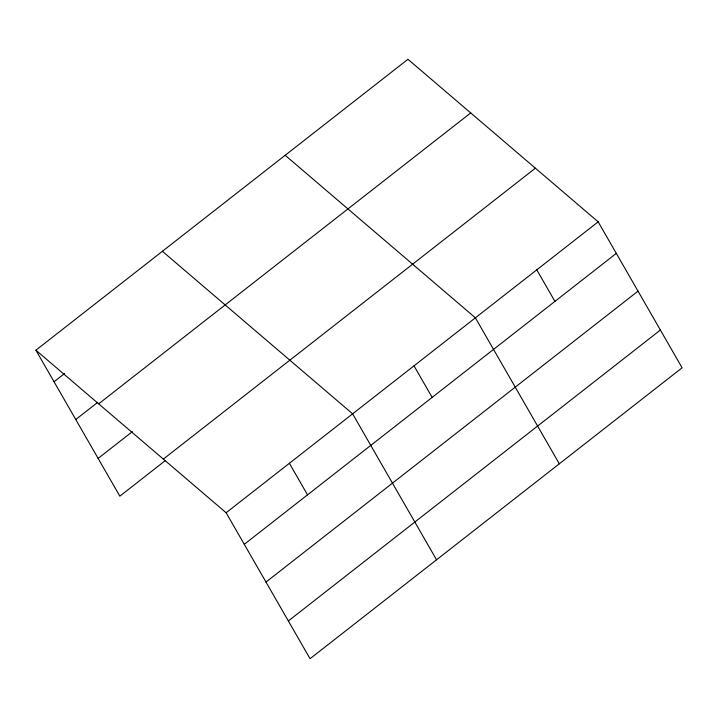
<?xml version="1.0" encoding="UTF-8"?>
<svg xmlns="http://www.w3.org/2000/svg" width="718" height="718" viewBox="0 0 718 718"><rect width="100%" height="100%" fill="white"/><g stroke="black" fill="none" stroke-linecap="round" stroke-linejoin="round"><path stroke-width="1.08" d="M35.9 350.204L407.941 59.289L598.166 221.835L682.1 367.796L310.059 658.711L226.125 512.751L35.9 350.204L119.834 496.165L165.508 460.453M54.047 381.761L64.593 373.522M75.758 419.518L97.72 402.349M98.671 403.839L470.721 112.923M98.124 458.416L132.381 431.626M163.345 459.107L535.395 168.191M226.125 512.751L598.166 221.835M244.273 544.316L616.313 253.391M265.983 582.065L638.024 291.149M288.349 620.962L660.389 330.047M285.172 155.285L475.388 317.832L559.322 463.801M162.394 251.291L352.619 413.837L436.553 559.807M536.777 269.833L554.924 301.398M414.008 365.839L432.155 397.395M289.372 463.29L307.519 494.855"/></g></svg>
